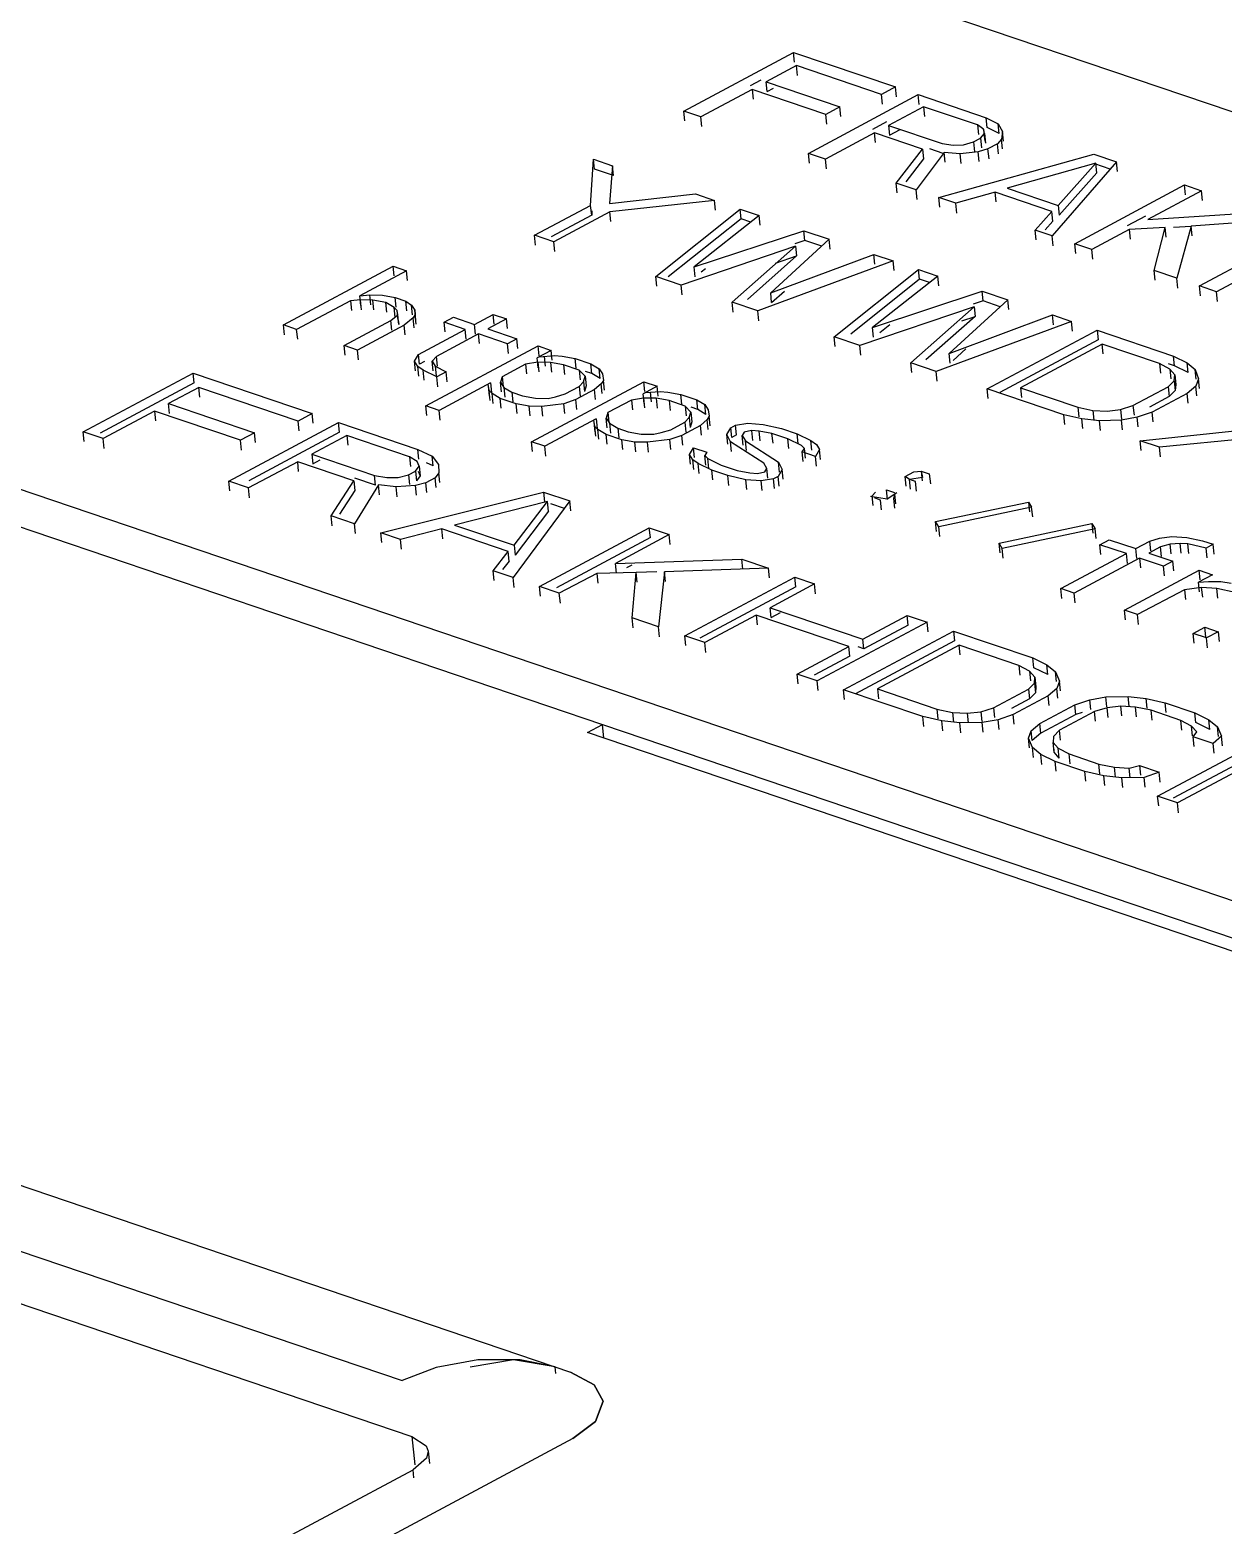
# Model space of a CAD drawing. Header units: millimetres. Extents: x 0 to 594, y 0 to 420.
# Drawn here: x 109.59 to 115.08, y 222.77 to 229.66 of the extents above; entities that cross this region are included whole.
import ezdxf

# ---------------------------------------------------------------- set-up
doc = ezdxf.new("R2010")
doc.units = ezdxf.units.MM
doc.header["$LTSCALE"] = 32.67
doc.layers.add('ASSEM_MEM', color=7, linetype='CONTINUOUS')

msp = doc.modelspace()

# ---------------------------------------------------------------- linework, layer by layer
at = {"layer": 'ASSEM_MEM', "color": 7, "linetype": 'CONTINUOUS'}
for p, q in [((119.2968, 227.8688), (113.5769, 229.8093)), ((112.5999, 229.287), (113.1057, 229.5574)), ((113.1194, 229.4963), (112.9795, 229.4215)), ((113.1104, 229.5126), (113.1057, 229.5574)), ((113.1057, 229.5574), (113.5755, 229.398)), ((113.1241, 229.4515), (113.1194, 229.4963)), ((113.5109, 229.3635), (113.1194, 229.4963)), ((112.9557, 229.4299), (112.9062, 229.4034)), ((112.9842, 229.3767), (112.9795, 229.4215)), ((112.9795, 229.4215), (113.3188, 229.3065)), ((112.9149, 229.387), (112.6782, 229.2605)), ((112.9149, 229.387), (112.9196, 229.3422)), ((113.2542, 229.2719), (112.9149, 229.387)), ((112.9842, 229.3767), (113.0136, 229.3924)), ((113.174, 229.0923), (113.6799, 229.3626)), ((113.5755, 229.398), (113.5109, 229.3635)), ((113.5155, 229.3187), (113.5109, 229.3635)), ((113.5801, 229.3532), (113.5755, 229.398)), ((113.6845, 229.3178), (113.6799, 229.3626)), ((113.6799, 229.3626), (113.993, 229.2564)), ((112.6045, 229.2422), (112.5999, 229.287)), ((112.6782, 229.2605), (112.5999, 229.287)), ((113.3188, 229.3065), (113.2542, 229.2719)), ((113.3234, 229.2616), (113.3188, 229.3065)), ((113.7043, 229.3073), (113.5429, 229.221)), ((113.7043, 229.3073), (113.709, 229.2625)), ((113.9523, 229.2232), (113.7043, 229.3073)), ((112.6828, 229.2156), (112.6782, 229.2605)), ((113.2588, 229.2271), (113.2542, 229.2719)), ((113.5341, 229.2374), (113.4695, 229.2029)), ((113.5429, 229.221), (113.5475, 229.1762)), ((113.5429, 229.221), (113.7908, 229.1369)), ((113.9523, 229.2232), (113.9569, 229.1784)), ((113.9806, 229.2042), (113.9523, 229.2232)), ((113.9977, 229.2116), (113.993, 229.2564)), ((113.993, 229.2564), (114.0475, 229.2285)), ((114.0475, 229.2285), (114.0674, 229.1935)), ((114.0521, 229.1837), (114.0475, 229.2285)), ((113.4783, 229.1865), (113.2523, 229.0657)), ((113.483, 229.1417), (113.4783, 229.1865)), ((113.7001, 229.1113), (113.4783, 229.1865)), ((113.5475, 229.1762), (113.5969, 229.2026)), ((113.9337, 229.1449), (113.966, 229.1621)), ((113.966, 229.1621), (113.9852, 229.1838)), ((113.966, 229.1621), (113.9706, 229.1173)), ((113.9852, 229.1838), (113.9806, 229.2042)), ((113.9806, 229.2042), (113.9853, 229.1593)), ((113.9852, 229.1838), (113.9899, 229.139)), ((113.9853, 229.1593), (113.9899, 229.139)), ((114.0521, 229.1837), (113.9977, 229.2116)), ((114.0635, 229.1573), (114.0443, 229.1356)), ((114.0674, 229.1935), (114.0635, 229.1573)), ((114.0681, 229.1124), (114.0635, 229.1573)), ((114.072, 229.1487), (114.0674, 229.1935)), ((113.1786, 229.0474), (113.174, 229.0923)), ((113.2523, 229.0657), (113.174, 229.0923)), ((113.5785, 228.955), (113.7001, 229.1113)), ((113.8, 229.0962), (113.6698, 228.9241)), ((113.7001, 229.1113), (113.7048, 229.0664)), ((113.7955, 229.0921), (113.7339, 229.113)), ((113.7742, 228.8886), (114.4889, 229.0882)), ((113.7908, 229.1369), (113.8407, 229.1294)), ((113.8046, 229.0514), (113.8, 229.0962)), ((113.8737, 229.09), (113.8, 229.0962)), ((113.8407, 229.1294), (113.8883, 229.132)), ((113.9559, 229.0997), (113.8737, 229.09)), ((113.8783, 229.0452), (113.8737, 229.09)), ((113.8883, 229.132), (113.9337, 229.1449)), ((113.9337, 229.1449), (113.9383, 229.1)), ((114.0012, 229.1126), (113.9559, 229.0997)), ((113.9605, 229.0549), (113.9559, 229.0997)), ((114.0443, 229.1356), (114.0012, 229.1126)), ((114.0059, 229.0677), (114.0012, 229.1126)), ((114.0489, 229.0907), (114.0443, 229.1356)), ((114.4889, 229.0882), (114.5933, 229.0528)), ((112.1714, 228.8528), (112.1841, 229.0648)), ((112.1887, 229.02), (112.1841, 229.0648)), ((112.1841, 229.0648), (112.2722, 229.0349)), ((112.2768, 228.9901), (112.1887, 229.02)), ((112.2722, 229.0349), (112.2585, 228.8609)), ((112.2768, 228.9901), (112.2722, 229.0349)), ((113.2569, 229.0209), (113.2523, 229.0657)), ((113.7048, 229.0664), (113.6226, 228.9609)), ((114.498, 229.0475), (114.09, 228.932)), ((114.5933, 229.0528), (114.2962, 228.7116)), ((114.3248, 228.8523), (114.498, 229.0475)), ((114.5642, 229.0194), (114.4935, 229.0434)), ((114.5026, 229.0026), (114.498, 229.0475)), ((114.5979, 229.0079), (114.5933, 229.0528)), ((113.5831, 228.9102), (113.5785, 228.955)), ((113.6698, 228.9241), (113.5785, 228.955)), ((114.5026, 229.0026), (114.3295, 228.8075)), ((114.4006, 228.6762), (114.9064, 228.9465)), ((114.9111, 228.9017), (114.9064, 228.9465)), ((114.9064, 228.9465), (114.9847, 228.92)), ((112.2585, 228.8609), (112.6538, 228.9055)), ((112.7419, 228.8756), (112.2595, 228.823)), ((112.6538, 228.9055), (112.7419, 228.8756)), ((112.7466, 228.8307), (112.7419, 228.8756)), ((113.6745, 228.8792), (113.6698, 228.9241)), ((113.7789, 228.8438), (113.7742, 228.8886)), ((113.8525, 228.8621), (113.7742, 228.8886)), ((114.0339, 228.9134), (113.8525, 228.8621)), ((114.0385, 228.8686), (114.0339, 228.9134)), ((114.2948, 228.8249), (114.0339, 228.9134)), ((114.09, 228.932), (114.3248, 228.8523)), ((114.9847, 228.92), (114.7372, 228.7877)), ((114.9893, 228.8751), (114.9847, 228.92)), ((111.9131, 228.7148), (112.1714, 228.8528)), ((112.1761, 228.808), (111.9889, 228.7079)), ((112.2595, 228.823), (112.0012, 228.6849)), ((112.1761, 228.808), (112.1714, 228.8528)), ((112.1773, 228.8279), (112.1761, 228.808)), ((112.2641, 228.7781), (112.2595, 228.823)), ((112.4709, 228.5255), (112.8594, 228.8357)), ((112.9474, 228.8059), (112.648, 228.5689)), ((112.864, 228.7909), (112.8594, 228.8357)), ((112.8594, 228.8357), (112.9474, 228.8059)), ((112.9521, 228.761), (112.9474, 228.8059)), ((113.8572, 228.8173), (113.8525, 228.8621)), ((114.2179, 228.7381), (114.2948, 228.8249)), ((114.2995, 228.78), (114.2948, 228.8249)), ((114.3248, 228.8523), (114.3295, 228.8075)), ((114.7267, 228.8032), (114.6423, 228.7581)), ((114.7372, 228.7877), (115.2718, 228.8226)), ((112.864, 228.7909), (112.5284, 228.5229)), ((112.648, 228.5689), (113.1529, 228.7361)), ((112.9092, 228.7756), (112.864, 228.7909)), ((113.1576, 228.6913), (113.1529, 228.7361)), ((113.1529, 228.7361), (113.2704, 228.6963)), ((114.2225, 228.6933), (114.2179, 228.7381)), ((114.2962, 228.7116), (114.2179, 228.7381)), ((114.2995, 228.78), (114.264, 228.7401)), ((114.6511, 228.7416), (114.4788, 228.6496)), ((114.8177, 228.7509), (114.6511, 228.7416)), ((114.6511, 228.7416), (114.6557, 228.6968)), ((114.7659, 228.5522), (114.8177, 228.7509)), ((114.8224, 228.7061), (114.8177, 228.7509)), ((114.9369, 228.7556), (114.8551, 228.7502)), ((114.9368, 228.7576), (114.8703, 228.5168)), ((115.3762, 228.7872), (114.9368, 228.7576)), ((114.9414, 228.7127), (114.9368, 228.7576)), ((114.9747, 228.4814), (115.4805, 228.7518)), ((111.9178, 228.6699), (111.9131, 228.7148)), ((112.0012, 228.6849), (111.9131, 228.7148)), ((112.0058, 228.6401), (112.0012, 228.6849)), ((113.1148, 228.6645), (112.5884, 228.4857)), ((112.8232, 228.406), (113.1148, 228.6645)), ((113.2704, 228.6963), (113.0004, 228.4494)), ((113.1576, 228.6913), (113.111, 228.6759)), ((113.1148, 228.6645), (113.1194, 228.6196)), ((113.2359, 228.6648), (113.1576, 228.6913)), ((113.275, 228.6515), (113.2704, 228.6963)), ((114.3008, 228.6667), (114.2962, 228.7116)), ((114.4052, 228.6313), (114.4006, 228.6762)), ((114.4788, 228.6496), (114.4006, 228.6762)), ((113.1194, 228.6196), (112.8935, 228.4194)), ((113.564, 228.5967), (112.9407, 228.3662)), ((113.0004, 228.4494), (113.4759, 228.6266)), ((113.0219, 228.5865), (113.1194, 228.6196)), ((113.4805, 228.5818), (113.4759, 228.6266)), ((113.4759, 228.6266), (113.564, 228.5967)), ((113.5686, 228.5519), (113.564, 228.5967)), ((114.4835, 228.6048), (114.4788, 228.6496)), ((110.7566, 228.3019), (111.2625, 228.5722)), ((111.3234, 228.5516), (111.1081, 228.4365)), ((111.2671, 228.5274), (111.2625, 228.5722)), ((111.2625, 228.5722), (111.3234, 228.5516)), ((111.328, 228.5067), (111.3234, 228.5516)), ((112.6527, 228.5241), (112.648, 228.5689)), ((112.6811, 228.5466), (112.7001, 228.5616)), ((113.293, 228.2467), (113.6814, 228.5569)), ((113.7695, 228.527), (113.4701, 228.29)), ((113.6861, 228.512), (113.6814, 228.5569)), ((113.6814, 228.5569), (113.7695, 228.527)), ((113.7741, 228.4822), (113.7695, 228.527)), ((114.7706, 228.5074), (114.7659, 228.5522)), ((114.8703, 228.5168), (114.7659, 228.5522)), ((115.2898, 228.5814), (115.053, 228.4548)), ((112.4756, 228.4807), (112.4709, 228.5255)), ((112.5884, 228.4857), (112.4709, 228.5255)), ((112.593, 228.4409), (112.5884, 228.4857)), ((113.005, 228.4045), (113.0634, 228.458)), ((113.6861, 228.512), (113.3689, 228.2588)), ((113.4701, 228.29), (113.975, 228.4573)), ((113.7312, 228.4967), (113.6861, 228.512)), ((113.9796, 228.4124), (113.975, 228.4573)), ((113.975, 228.4573), (114.0924, 228.4174)), ((114.8749, 228.472), (114.8703, 228.5168)), ((114.9793, 228.4366), (114.9747, 228.4814)), ((115.053, 228.4548), (114.9747, 228.4814)), ((106.9168, 228.436), (117.6415, 224.7977)), ((111.0651, 228.4135), (110.8175, 228.2812)), ((111.1109, 228.4168), (111.0651, 228.4135)), ((111.0651, 228.4135), (111.0697, 228.3687)), ((111.1081, 228.4365), (111.154, 228.4398)), ((111.1128, 228.3917), (111.1081, 228.4365)), ((111.1156, 228.3719), (111.1109, 228.4168)), ((111.169, 228.4159), (111.1109, 228.4168)), ((111.1586, 228.3949), (111.154, 228.4398)), ((111.154, 228.4398), (111.2121, 228.4389)), ((111.1736, 228.371), (111.169, 228.4159)), ((111.2285, 228.4051), (111.169, 228.4159)), ((111.2121, 228.4389), (111.2715, 228.4281)), ((111.2331, 228.3603), (111.2285, 228.4051)), ((111.2664, 228.3828), (111.2285, 228.4051)), ((111.2762, 228.3833), (111.2715, 228.4281)), ((111.2715, 228.4281), (111.3202, 228.4116)), ((111.3249, 228.3667), (111.3202, 228.4116)), ((111.3202, 228.4116), (111.346, 228.3934)), ((111.3507, 228.3486), (111.346, 228.3934)), ((111.346, 228.3934), (111.361, 228.3695)), ((112.8279, 228.3612), (112.8232, 228.406)), ((112.9407, 228.3662), (112.8232, 228.406)), ((113.005, 228.4045), (113.0004, 228.4494)), ((114.0924, 228.4174), (113.8224, 228.1705)), ((113.9796, 228.4124), (113.9331, 228.397)), ((114.0579, 228.3859), (113.9796, 228.4124)), ((114.0971, 228.3726), (114.0924, 228.4174)), ((115.0576, 228.41), (115.053, 228.4548)), ((111.0367, 228.2068), (111.252, 228.3219)), ((111.252, 228.3219), (111.2829, 228.349)), ((111.2566, 228.2771), (111.252, 228.3219)), ((111.2711, 228.338), (111.2664, 228.3828)), ((111.28, 228.3688), (111.2664, 228.3828)), ((111.2847, 228.324), (111.28, 228.3688)), ((111.2829, 228.349), (111.28, 228.3688)), ((111.2875, 228.3042), (111.2829, 228.349)), ((111.2847, 228.324), (111.2875, 228.3042)), ((111.3545, 228.3341), (111.3129, 228.3012)), ((111.3639, 228.3498), (111.3545, 228.3341)), ((111.3592, 228.2893), (111.3545, 228.3341)), ((111.3657, 228.3247), (111.361, 228.3695)), ((111.361, 228.3695), (111.3639, 228.3498)), ((111.3685, 228.3049), (111.3639, 228.3498)), ((111.4964, 228.3142), (111.5395, 228.3372)), ((111.5395, 228.3372), (111.6369, 228.3042)), ((111.6369, 228.3042), (111.723, 228.3502)), ((111.7839, 228.3295), (111.6978, 228.2835)), ((111.7276, 228.3053), (111.723, 228.3502)), ((111.723, 228.3502), (111.7839, 228.3295)), ((111.7885, 228.2847), (111.7839, 228.3295)), ((112.9453, 228.3213), (112.9407, 228.3662)), ((113.9369, 228.3856), (113.4104, 228.2068)), ((113.6453, 228.1271), (113.9369, 228.3856)), ((113.9415, 228.3407), (113.7156, 228.1405)), ((113.8224, 228.1705), (114.2979, 228.3477)), ((113.8809, 228.3202), (113.9415, 228.3407)), ((113.9369, 228.3856), (113.9415, 228.3407)), ((114.3026, 228.3029), (114.2979, 228.3477)), ((114.2979, 228.3477), (114.386, 228.3178)), ((106.9353, 228.2567), (112.2262, 226.4618)), ((110.7613, 228.257), (110.7566, 228.3019)), ((110.8175, 228.2812), (110.7566, 228.3019)), ((110.8222, 228.2364), (110.8175, 228.2812)), ((111.3129, 228.3012), (111.0976, 228.1862)), ((111.3175, 228.2564), (111.3129, 228.3012)), ((111.3786, 228.1661), (111.5938, 228.2811)), ((111.6547, 228.2605), (111.461, 228.1569)), ((111.501, 228.2694), (111.4964, 228.3142)), ((111.5938, 228.2811), (111.4964, 228.3142)), ((111.5985, 228.2363), (111.5938, 228.2811)), ((111.6415, 228.2593), (111.6369, 228.3042)), ((111.6594, 228.2157), (111.6547, 228.2605)), ((111.7887, 228.215), (111.6547, 228.2605)), ((111.6978, 228.2835), (111.8317, 228.2381)), ((113.4747, 228.2452), (113.4701, 228.29)), ((113.5032, 228.2677), (113.5497, 228.3045)), ((114.386, 228.3178), (113.7627, 228.0873)), ((113.9976, 228.0076), (114.5035, 228.278)), ((114.3907, 228.273), (114.386, 228.3178)), ((114.5035, 228.278), (114.5081, 228.2332)), ((114.5035, 228.278), (114.8558, 228.1585)), ((111.0414, 228.162), (111.0367, 228.2068)), ((111.0976, 228.1862), (111.0367, 228.2068)), ((111.1023, 228.1413), (111.0976, 228.1862)), ((111.4126, 227.9289), (111.9292, 228.205)), ((111.8317, 228.2381), (111.7887, 228.215)), ((111.7933, 228.1702), (111.7887, 228.215)), ((111.8364, 228.1932), (111.8317, 228.2381)), ((111.9901, 228.1843), (111.9255, 228.1498)), ((111.9338, 228.1602), (111.9292, 228.205)), ((111.9292, 228.205), (111.9901, 228.1843)), ((111.9947, 228.1395), (111.9901, 228.1843)), ((113.2976, 228.2018), (113.293, 228.2467)), ((113.4104, 228.2068), (113.293, 228.2467)), ((113.4151, 228.162), (113.4104, 228.2068)), ((113.8413, 228.1387), (113.8986, 228.1911)), ((114.5081, 228.2332), (114.0558, 227.9914)), ((114.527, 228.2136), (114.1503, 228.0123)), ((114.5316, 228.1688), (114.527, 228.2136)), ((114.7912, 228.124), (114.527, 228.2136)), ((111.3599, 228.1348), (111.3786, 228.1661)), ((111.3645, 228.09), (111.3599, 228.1348)), ((111.3749, 228.1109), (111.3599, 228.1348)), ((111.3832, 228.1213), (111.3786, 228.1661)), ((111.4059, 228.1334), (111.3832, 228.1213)), ((111.461, 228.1569), (111.4409, 228.1356)), ((111.4455, 228.0907), (111.4409, 228.1356)), ((111.4409, 228.1356), (111.4559, 228.1117)), ((111.4656, 228.1121), (111.461, 228.1569)), ((111.8717, 228.1211), (111.764, 228.0635)), ((111.9283, 228.1301), (111.8717, 228.1211)), ((111.8717, 228.1211), (111.8763, 228.0762)), ((111.9301, 228.105), (111.9255, 228.1498)), ((111.9283, 228.1301), (111.933, 228.0852)), ((111.9864, 228.1292), (111.9283, 228.1301)), ((111.9363, 228.1556), (112.0051, 228.1604)), ((111.9638, 228.1124), (111.9592, 228.1572)), ((111.9864, 228.1292), (111.991, 228.0843)), ((112.0459, 228.1184), (111.9864, 228.1292)), ((112.0051, 228.1604), (112.0402, 228.1579)), ((112.0402, 228.1579), (112.0997, 228.1472)), ((112.0459, 228.1184), (112.0505, 228.0736)), ((112.1189, 228.0936), (112.0459, 228.1184)), ((112.1043, 228.1023), (112.0997, 228.1472)), ((112.0997, 228.1472), (112.1727, 228.1224)), ((112.1774, 228.0775), (112.1727, 228.1224)), ((112.1727, 228.1224), (112.2107, 228.1001)), ((113.6499, 228.0823), (113.6453, 228.1271)), ((113.7627, 228.0873), (113.6453, 228.1271)), ((113.827, 228.1257), (113.8224, 228.1705)), ((114.7912, 228.124), (114.7958, 228.0791)), ((114.8391, 228.0983), (114.7912, 228.124)), ((114.8604, 228.1136), (114.8325, 228.1231)), ((114.8604, 228.1136), (114.8558, 228.1585)), ((114.8558, 228.1585), (114.9184, 228.1278)), ((114.923, 228.083), (114.8604, 228.1136)), ((114.9184, 228.1278), (114.9556, 228.0964)), ((114.923, 228.083), (114.9184, 228.1278)), ((109.835, 227.8093), (110.3408, 228.0796)), ((110.3455, 228.0348), (110.3408, 228.0796)), ((110.3408, 228.0796), (110.8889, 227.8937)), ((111.3795, 228.0661), (111.3749, 228.1109)), ((111.4007, 228.0928), (111.3749, 228.1109)), ((111.4053, 228.0479), (111.4007, 228.0928)), ((111.463, 228.0622), (111.4007, 228.0928)), ((111.4559, 228.1117), (111.4605, 228.0668)), ((111.4559, 228.1117), (111.506, 228.0852)), ((111.506, 228.0852), (111.463, 228.0622)), ((111.4676, 228.0174), (111.463, 228.0622)), ((111.5107, 228.0404), (111.506, 228.0852)), ((111.764, 228.0635), (111.7561, 228.038)), ((111.764, 228.0635), (111.7687, 228.0187)), ((112.1189, 228.0936), (112.1236, 228.0488)), ((112.1461, 228.0656), (112.1189, 228.0936)), ((112.1382, 228.0401), (112.1461, 228.0656)), ((112.1461, 228.0656), (112.1508, 228.0207)), ((112.1774, 228.0775), (112.1477, 228.0876)), ((112.2153, 228.0553), (112.1774, 228.0775)), ((112.2153, 228.0553), (112.2107, 228.1001)), ((112.2107, 228.1001), (112.2257, 228.0762)), ((112.23, 228.0465), (112.2206, 228.0309)), ((112.2257, 228.0762), (112.23, 228.0465)), ((112.2346, 228.0017), (112.23, 228.0465)), ((113.7674, 228.0425), (113.7627, 228.0873)), ((114.8304, 228.0166), (114.8587, 228.0446)), ((114.8617, 228.0718), (114.8391, 228.0983)), ((114.8391, 228.0983), (114.8438, 228.0535)), ((114.8587, 228.0446), (114.8617, 228.0718)), ((114.8587, 228.0446), (114.8634, 227.9998)), ((114.8617, 228.0718), (114.8663, 228.027)), ((114.9556, 228.0964), (114.9713, 228.0535)), ((114.9602, 228.0516), (114.9556, 228.0964)), ((114.9713, 228.0535), (114.9576, 228.0205)), ((114.9759, 228.0086), (114.9713, 228.0535)), ((110.3455, 228.0348), (109.9128, 227.8036)), ((110.3676, 228.0141), (110.2277, 227.9394)), ((110.3723, 227.9693), (110.3676, 228.0141)), ((110.8243, 227.8592), (110.3676, 228.0141)), ((111.7102, 228.0348), (111.4734, 227.9082)), ((111.7037, 227.9994), (111.6995, 228.029)), ((111.7055, 227.9743), (111.7009, 228.0191)), ((111.7084, 227.9545), (111.7037, 227.9994)), ((111.7173, 227.9854), (111.7037, 227.9994)), ((111.7102, 228.0348), (111.7149, 227.9899)), ((111.7219, 227.9405), (111.7173, 227.9854)), ((111.7553, 227.9631), (111.7173, 227.9854)), ((111.7608, 227.9932), (111.7561, 228.038)), ((111.7561, 228.038), (111.7711, 228.0141)), ((111.7711, 228.0141), (111.7758, 227.9693)), ((111.7711, 228.0141), (111.8091, 227.9918)), ((111.8091, 227.9918), (111.8137, 227.947)), ((111.8091, 227.9918), (111.8578, 227.9753)), ((111.8578, 227.9753), (111.9173, 227.9645)), ((111.8997, 227.7636), (112.4163, 228.0397)), ((112.009, 227.971), (112.0535, 227.9842)), ((112.0535, 227.9842), (112.1181, 228.0187)), ((112.1897, 228.0038), (112.1036, 227.9577)), ((112.1181, 228.0187), (112.1382, 228.0401)), ((112.1181, 228.0187), (112.1227, 227.9738)), ((112.1382, 228.0401), (112.1428, 227.9952)), ((112.1508, 228.0207), (112.1428, 227.9952)), ((112.2206, 228.0309), (112.1897, 228.0038)), ((112.1944, 227.9589), (112.1897, 228.0038)), ((112.2252, 227.9861), (112.2206, 228.0309)), ((112.4772, 228.0191), (112.4126, 227.9846)), ((112.4173, 227.9397), (112.4126, 227.9846)), ((112.421, 227.9949), (112.4163, 228.0397)), ((112.4163, 228.0397), (112.4772, 228.0191)), ((112.4234, 227.9903), (112.4922, 227.9952)), ((112.451, 227.9471), (112.4463, 227.9919)), ((112.4818, 227.9742), (112.4772, 228.0191)), ((112.4922, 227.9952), (112.5273, 227.9927)), ((112.5273, 227.9927), (112.5868, 227.9819)), ((112.5915, 227.9371), (112.5868, 227.9819)), ((112.5868, 227.9819), (112.6599, 227.9571)), ((114.0022, 227.9628), (113.9976, 228.0076)), ((114.3499, 227.8881), (113.9976, 228.0076)), ((114.1503, 228.0123), (114.1549, 227.9674)), ((114.1503, 228.0123), (114.4145, 227.9226)), ((114.6689, 227.9303), (114.8304, 228.0166)), ((114.9184, 227.9868), (114.757, 227.9005)), ((114.8304, 228.0166), (114.835, 227.9718)), ((114.8634, 227.9998), (114.835, 227.9718)), ((114.8663, 228.027), (114.8634, 227.9998)), ((114.9576, 228.0205), (114.9184, 227.9868)), ((114.9231, 227.9419), (114.9184, 227.9868)), ((114.9622, 227.9757), (114.9576, 228.0205)), ((110.2323, 227.8945), (110.2277, 227.9394)), ((110.2277, 227.9394), (110.6235, 227.8051)), ((111.4172, 227.884), (111.4126, 227.9289)), ((111.4734, 227.9082), (111.4126, 227.9289)), ((111.4781, 227.8634), (111.4734, 227.9082)), ((111.7599, 227.9182), (111.7553, 227.9631)), ((111.8283, 227.9383), (111.7553, 227.9631)), ((111.833, 227.8935), (111.8283, 227.9383)), ((111.8878, 227.9275), (111.8283, 227.9383)), ((111.8924, 227.8827), (111.8878, 227.9275)), ((111.9459, 227.9266), (111.8878, 227.9275)), ((111.9173, 227.9645), (111.9753, 227.9637)), ((112.0484, 227.9389), (111.9459, 227.9266)), ((111.9505, 227.8818), (111.9459, 227.9266)), ((111.9753, 227.9637), (112.009, 227.971)), ((112.1036, 227.9577), (112.0484, 227.9389)), ((112.053, 227.894), (112.0484, 227.9389)), ((112.1083, 227.9129), (112.1036, 227.9577)), ((112.3588, 227.9558), (112.2512, 227.8983)), ((112.4155, 227.9648), (112.3588, 227.9558)), ((112.3588, 227.9558), (112.3635, 227.911)), ((112.4155, 227.9648), (112.4201, 227.92)), ((112.4735, 227.9639), (112.4155, 227.9648)), ((112.4735, 227.9639), (112.4782, 227.9191)), ((112.533, 227.9531), (112.4735, 227.9639)), ((112.533, 227.9531), (112.5376, 227.9083)), ((112.6061, 227.9283), (112.533, 227.9531)), ((112.6061, 227.9283), (112.6107, 227.8835)), ((112.6333, 227.9003), (112.6061, 227.9283)), ((112.6645, 227.9123), (112.6348, 227.9224)), ((112.6645, 227.9123), (112.6599, 227.9571)), ((112.6599, 227.9571), (112.6978, 227.9348)), ((112.7025, 227.89), (112.6645, 227.9123)), ((112.6978, 227.9348), (112.7128, 227.9109)), ((112.7025, 227.89), (112.6978, 227.9348)), ((112.7128, 227.9109), (112.7171, 227.8813)), ((114.4145, 227.9226), (114.4191, 227.8778)), ((114.4145, 227.9226), (114.484, 227.9085)), ((114.484, 227.9085), (114.4886, 227.8636)), ((114.484, 227.9085), (114.5495, 227.905)), ((114.5495, 227.905), (114.6112, 227.9123)), ((114.6112, 227.9123), (114.6689, 227.9303)), ((114.6112, 227.9123), (114.6158, 227.8675)), ((114.6689, 227.9303), (114.6736, 227.8855)), ((114.835, 227.9718), (114.7447, 227.9235)), ((110.1631, 227.9048), (109.9263, 227.7783)), ((110.1631, 227.9048), (110.1678, 227.86)), ((110.5589, 227.7706), (110.1631, 227.9048)), ((110.5048, 227.582), (111.0107, 227.8524)), ((110.8889, 227.8937), (110.8243, 227.8592)), ((110.8289, 227.8144), (110.8243, 227.8592)), ((110.8935, 227.8489), (110.8889, 227.8937)), ((111.0153, 227.8076), (111.0107, 227.8524)), ((111.0107, 227.8524), (111.376, 227.7285)), ((112.1974, 227.8695), (111.9606, 227.743)), ((112.1909, 227.8341), (112.1866, 227.8638)), ((112.1927, 227.809), (112.188, 227.8539)), ((112.1974, 227.8695), (112.202, 227.8247)), ((112.2512, 227.8983), (112.2433, 227.8728)), ((112.2479, 227.8279), (112.2433, 227.8728)), ((112.2433, 227.8728), (112.2583, 227.8489)), ((112.2512, 227.8983), (112.2558, 227.8534)), ((112.2583, 227.8489), (112.2629, 227.804)), ((112.2583, 227.8489), (112.2962, 227.8266)), ((112.5406, 227.8189), (112.6052, 227.8534)), ((112.6769, 227.8385), (112.5908, 227.7925)), ((112.6052, 227.8534), (112.6253, 227.8748)), ((112.6052, 227.8534), (112.6099, 227.8086)), ((112.6253, 227.8748), (112.6333, 227.9003)), ((112.6253, 227.8748), (112.63, 227.83)), ((112.6379, 227.8555), (112.63, 227.83)), ((112.6333, 227.9003), (112.6379, 227.8555)), ((112.7077, 227.8656), (112.6769, 227.8385)), ((112.6815, 227.7937), (112.6769, 227.8385)), ((112.7171, 227.8813), (112.7077, 227.8656)), ((112.7124, 227.8208), (112.7077, 227.8656)), ((112.7217, 227.8364), (112.7171, 227.8813)), ((112.8174, 227.8285), (112.8389, 227.84)), ((112.8389, 227.84), (112.8955, 227.849)), ((112.8435, 227.7951), (112.8389, 227.84)), ((112.8955, 227.849), (112.9658, 227.8439)), ((112.9658, 227.8439), (113.0496, 227.8249)), ((114.3546, 227.8433), (114.3499, 227.8881)), ((114.4341, 227.869), (114.3499, 227.8881)), ((114.4387, 227.8241), (114.4341, 227.869)), ((114.5143, 227.8605), (114.4341, 227.869)), ((114.6161, 227.8636), (114.5143, 227.8605)), ((114.519, 227.8157), (114.5143, 227.8605)), ((114.6885, 227.8767), (114.6161, 227.8636)), ((114.6207, 227.8188), (114.6161, 227.8636)), ((114.757, 227.9005), (114.6885, 227.8767)), ((114.6931, 227.8319), (114.6885, 227.8767)), ((114.7616, 227.8556), (114.757, 227.9005)), ((109.8396, 227.7644), (109.835, 227.8093)), ((109.9263, 227.7783), (109.835, 227.8093)), ((109.931, 227.7334), (109.9263, 227.7783)), ((110.6235, 227.8051), (110.5589, 227.7706)), ((110.5636, 227.7257), (110.5589, 227.7706)), ((111.0153, 227.8076), (110.5974, 227.5842)), ((110.6281, 227.7602), (110.6235, 227.8051)), ((111.0482, 227.7927), (110.8867, 227.7064)), ((111.0482, 227.7927), (111.0528, 227.7478)), ((111.3374, 227.6945), (111.0482, 227.7927)), ((112.1955, 227.7893), (112.1909, 227.8341)), ((112.2045, 227.8201), (112.1909, 227.8341)), ((112.2091, 227.7753), (112.2045, 227.8201)), ((112.2424, 227.7978), (112.2045, 227.8201)), ((112.247, 227.753), (112.2424, 227.7978)), ((112.3155, 227.773), (112.2424, 227.7978)), ((112.2962, 227.8266), (112.3009, 227.7817)), ((112.2962, 227.8266), (112.3449, 227.8101)), ((112.3201, 227.7282), (112.3155, 227.773)), ((112.375, 227.7623), (112.3155, 227.773)), ((112.3449, 227.8101), (112.4044, 227.7993)), ((112.4044, 227.7993), (112.4625, 227.7984)), ((112.5355, 227.7736), (112.433, 227.7614)), ((112.4625, 227.7984), (112.4962, 227.8058)), ((112.4962, 227.8058), (112.5406, 227.8189)), ((112.5908, 227.7925), (112.5355, 227.7736)), ((112.5402, 227.7288), (112.5355, 227.7736)), ((112.5954, 227.7476), (112.5908, 227.7925)), ((112.7987, 227.7972), (112.8174, 227.8285)), ((112.8151, 227.7634), (112.7987, 227.7972)), ((112.8033, 227.7524), (112.7987, 227.7972)), ((112.822, 227.7836), (112.8174, 227.8285)), ((112.8435, 227.7951), (112.822, 227.7836)), ((112.8782, 227.8078), (112.8689, 227.7922)), ((112.8689, 227.7922), (112.8839, 227.7683)), ((112.8735, 227.7473), (112.8689, 227.7922)), ((112.912, 227.8152), (112.8782, 227.8078)), ((112.8885, 227.7234), (112.8839, 227.7683)), ((112.8839, 227.7683), (113.0371, 227.6693)), ((112.912, 227.8152), (112.9166, 227.7703)), ((112.9471, 227.8127), (112.912, 227.8152)), ((112.9517, 227.7678), (112.9471, 227.8127)), ((113.0065, 227.8019), (112.9471, 227.8127)), ((113.0112, 227.7571), (113.0065, 227.8019)), ((113.0796, 227.7771), (113.0065, 227.8019)), ((113.0496, 227.8249), (113.1227, 227.8001)), ((113.0843, 227.7323), (113.0796, 227.7771)), ((113.1419, 227.7466), (113.0796, 227.7771)), ((113.1273, 227.7553), (113.1227, 227.8001)), ((113.1227, 227.8001), (113.185, 227.7696)), ((113.1896, 227.7247), (113.185, 227.7696)), ((113.185, 227.7696), (113.2108, 227.7514)), ((114.7022, 227.7686), (115.2101, 227.822)), ((114.7069, 227.7238), (114.7022, 227.7686)), ((114.7903, 227.7387), (114.7022, 227.7686)), ((115.2003, 227.7783), (114.7903, 227.7387)), ((110.8867, 227.7064), (110.8914, 227.6615)), ((110.8867, 227.7064), (111.176, 227.6082)), ((111.3807, 227.6836), (111.376, 227.7285)), ((111.376, 227.7285), (111.4414, 227.6969)), ((111.9043, 227.7188), (111.8997, 227.7636)), ((111.9606, 227.743), (111.8997, 227.7636)), ((111.9652, 227.6981), (111.9606, 227.743)), ((112.3796, 227.7174), (112.375, 227.7623)), ((112.433, 227.7614), (112.375, 227.7623)), ((112.4377, 227.7165), (112.433, 227.7614)), ((112.6265, 227.7051), (112.6451, 227.7364)), ((112.6311, 227.6603), (112.6265, 227.7051)), ((112.6415, 227.6812), (112.6265, 227.7051)), ((112.6498, 227.6916), (112.6451, 227.7364)), ((112.6451, 227.7364), (112.706, 227.7158)), ((112.706, 227.7158), (112.6967, 227.7001)), ((112.7013, 227.6553), (112.6967, 227.7001)), ((112.6967, 227.7001), (112.7103, 227.6861)), ((112.8197, 227.7186), (112.8151, 227.7634)), ((112.9683, 227.6644), (112.8151, 227.7634)), ((113.1555, 227.7325), (113.1419, 227.7466)), ((113.1462, 227.7169), (113.1555, 227.7325)), ((113.1508, 227.6721), (113.1462, 227.7169)), ((113.2071, 227.6963), (113.1462, 227.7169)), ((113.1602, 227.6877), (113.1555, 227.7325)), ((113.2258, 227.7275), (113.2071, 227.6963)), ((113.2108, 227.7514), (113.2258, 227.7275)), ((113.2304, 227.6827), (113.2258, 227.7275)), ((114.7949, 227.6939), (114.7903, 227.7387)), ((110.8222, 227.6719), (110.5962, 227.5511)), ((110.8268, 227.627), (110.8222, 227.6719)), ((111.081, 227.5841), (110.8222, 227.6719)), ((110.8914, 227.6615), (110.926, 227.68)), ((111.3374, 227.6945), (111.3421, 227.6497)), ((111.3723, 227.6733), (111.3374, 227.6945)), ((111.3642, 227.629), (111.3813, 227.6515)), ((111.3813, 227.6515), (111.3723, 227.6733)), ((111.3813, 227.6515), (111.3859, 227.6066)), ((111.446, 227.6521), (111.4152, 227.6669)), ((111.446, 227.6521), (111.4414, 227.6969)), ((111.4414, 227.6969), (111.47, 227.659)), ((111.47, 227.659), (111.4726, 227.6205)), ((112.6461, 227.6364), (112.6415, 227.6812)), ((112.6672, 227.6631), (112.6415, 227.6812)), ((112.6719, 227.6183), (112.6672, 227.6631)), ((112.7295, 227.6326), (112.6672, 227.6631)), ((112.7149, 227.6413), (112.7103, 227.6861)), ((112.7103, 227.6861), (112.7726, 227.6556)), ((112.7342, 227.5877), (112.7295, 227.6326)), ((112.8026, 227.6078), (112.7295, 227.6326)), ((112.7726, 227.6556), (112.8457, 227.6308)), ((112.8457, 227.6308), (112.9051, 227.62)), ((112.9833, 227.6405), (112.9683, 227.6644)), ((112.974, 227.6249), (112.9833, 227.6405)), ((112.988, 227.5957), (112.9833, 227.6405)), ((113.0536, 227.6355), (113.0349, 227.6042)), ((113.0371, 227.6693), (113.0536, 227.6355)), ((113.0418, 227.6244), (113.0371, 227.6693)), ((113.0582, 227.5907), (113.0536, 227.6355)), ((113.2117, 227.6514), (113.2071, 227.6963)), ((110.5095, 227.5372), (110.5048, 227.582)), ((110.5962, 227.5511), (110.5048, 227.582)), ((110.9767, 227.4219), (111.081, 227.5841)), ((111.081, 227.5841), (111.0856, 227.5392)), ((111.1938, 227.5646), (111.0833, 227.3858)), ((111.1806, 227.5634), (111.085, 227.5959)), ((111.1806, 227.5634), (111.176, 227.6082)), ((111.176, 227.6082), (111.2324, 227.5985)), ((111.1985, 227.5197), (111.1938, 227.5646)), ((111.2762, 227.5554), (111.1938, 227.5646)), ((111.2324, 227.5985), (111.2844, 227.5997)), ((111.365, 227.5629), (111.2762, 227.5554)), ((111.2844, 227.5997), (111.3319, 227.6118)), ((111.3319, 227.6118), (111.3642, 227.629)), ((111.3319, 227.6118), (111.3365, 227.5669)), ((111.3642, 227.629), (111.3688, 227.5842)), ((111.4125, 227.575), (111.365, 227.5629)), ((111.3696, 227.5181), (111.365, 227.5629)), ((111.3859, 227.6066), (111.3688, 227.5842)), ((111.377, 227.6285), (111.3859, 227.6066)), ((111.4555, 227.598), (111.4125, 227.575)), ((111.4171, 227.5302), (111.4125, 227.575)), ((111.4726, 227.6205), (111.4555, 227.598)), ((111.4602, 227.5532), (111.4555, 227.598)), ((111.4772, 227.5756), (111.4726, 227.6205)), ((112.8073, 227.5629), (112.8026, 227.6078)), ((112.8864, 227.5887), (112.8026, 227.6078)), ((112.8911, 227.5439), (112.8864, 227.5887)), ((112.9567, 227.5837), (112.8864, 227.5887)), ((112.9051, 227.62), (112.9403, 227.6175)), ((112.9403, 227.6175), (112.974, 227.6249)), ((113.0133, 227.5927), (112.9567, 227.5837)), ((112.9613, 227.5389), (112.9567, 227.5837)), ((113.0349, 227.6042), (113.0133, 227.5927)), ((113.018, 227.5479), (113.0133, 227.5927)), ((113.0395, 227.5594), (113.0349, 227.6042)), ((113.6191, 227.6044), (113.6593, 227.6258)), ((113.6238, 227.5595), (113.6191, 227.6044)), ((113.639, 227.5906), (113.6191, 227.6044)), ((113.6989, 227.5984), (113.639, 227.5906)), ((113.6436, 227.5458), (113.639, 227.5906)), ((113.6668, 227.5812), (113.639, 227.5906)), ((113.6593, 227.6258), (113.6939, 227.6281)), ((113.6714, 227.5364), (113.6668, 227.5812)), ((113.6939, 227.6281), (113.6989, 227.5984)), ((113.6939, 227.6281), (113.6985, 227.5833)), ((113.6939, 227.6281), (113.731, 227.6155)), ((113.731, 227.6155), (113.7357, 227.5707)), ((110.6008, 227.5062), (110.5962, 227.5511)), ((111.0856, 227.5392), (111.0151, 227.4296)), ((111.2051, 227.3445), (111.9545, 227.5322)), ((111.2809, 227.5106), (111.2762, 227.5554)), ((111.9545, 227.5322), (111.9591, 227.4874)), ((111.9545, 227.5322), (112.0763, 227.4909)), ((113.5362, 227.4992), (113.4598, 227.5111)), ((113.4678, 227.5154), (113.4826, 227.5314)), ((113.4725, 227.4706), (113.4678, 227.5154)), ((113.5062, 227.4954), (113.4784, 227.5048)), ((113.5108, 227.4505), (113.5062, 227.4954)), ((113.538, 227.4975), (113.5333, 227.5423)), ((113.5333, 227.5423), (113.5704, 227.5297)), ((113.5812, 227.5285), (113.5362, 227.4992)), ((113.5717, 227.5223), (113.5662, 227.5031)), ((113.5662, 227.5031), (113.5708, 227.4583)), ((113.5763, 227.4774), (113.5717, 227.5223)), ((111.9723, 227.4885), (111.5447, 227.3797)), ((112.0763, 227.4909), (111.814, 227.1379)), ((111.8188, 227.2868), (111.9723, 227.4885)), ((111.977, 227.4437), (111.8234, 227.2419)), ((111.977, 227.4437), (111.9723, 227.4885)), ((112.0506, 227.4564), (111.9884, 227.4774)), ((112.0809, 227.4461), (112.0763, 227.4909)), ((113.7599, 227.3959), (114.1873, 227.486)), ((114.2023, 227.4621), (113.7749, 227.372)), ((114.1873, 227.486), (114.2023, 227.4621)), ((114.1873, 227.486), (114.1919, 227.4411)), ((114.207, 227.4172), (114.2023, 227.4621)), ((110.9814, 227.3771), (110.9767, 227.4219)), ((111.0833, 227.3858), (110.9767, 227.4219)), ((111.0879, 227.341), (111.0833, 227.3858)), ((111.4865, 227.3619), (111.2964, 227.3135)), ((111.4911, 227.317), (111.4865, 227.3619)), ((111.7909, 227.2586), (111.4865, 227.3619)), ((111.5447, 227.3797), (111.8188, 227.2868)), ((111.9358, 227.0966), (112.4416, 227.367)), ((112.4463, 227.3221), (112.4416, 227.367)), ((112.4416, 227.367), (112.533, 227.336)), ((113.7749, 227.372), (113.7599, 227.3959)), ((113.7646, 227.351), (113.7599, 227.3959)), ((113.7796, 227.3271), (113.7749, 227.372)), ((114.0522, 227.2967), (114.4796, 227.3868)), ((114.4946, 227.3629), (114.0672, 227.2728)), ((114.4796, 227.3868), (114.4946, 227.3629)), ((114.4796, 227.3868), (114.4842, 227.342)), ((114.4992, 227.3181), (114.4946, 227.3629)), ((111.2097, 227.2996), (111.2051, 227.3445)), ((111.2964, 227.3135), (111.2051, 227.3445)), ((111.3011, 227.2687), (111.2964, 227.3135)), ((111.8188, 227.2868), (111.8234, 227.2419)), ((112.4463, 227.3221), (112.0136, 227.0909)), ((112.533, 227.336), (112.2854, 227.2037)), ((112.5376, 227.2911), (112.533, 227.336)), ((114.0672, 227.2728), (114.0522, 227.2967)), ((114.0568, 227.2519), (114.0522, 227.2967)), ((114.5167, 227.2896), (114.5597, 227.3126)), ((114.5213, 227.2448), (114.5167, 227.2896)), ((114.6385, 227.2483), (114.5167, 227.2896)), ((114.5597, 227.3126), (114.6815, 227.2713)), ((114.6815, 227.2713), (114.7461, 227.3058)), ((114.7461, 227.3058), (114.7906, 227.3189)), ((114.7507, 227.261), (114.7461, 227.3058)), ((114.7906, 227.3189), (114.8472, 227.3279)), ((114.8407, 227.2925), (114.7962, 227.2794)), ((114.8866, 227.2958), (114.8407, 227.2925)), ((114.8453, 227.2477), (114.8407, 227.2925)), ((114.8472, 227.3279), (114.9175, 227.3229)), ((114.8912, 227.2509), (114.8866, 227.2958)), ((114.9217, 227.2932), (114.8866, 227.2958)), ((114.9175, 227.3229), (114.9891, 227.308)), ((114.9263, 227.2484), (114.9217, 227.2932)), ((115.0055, 227.2742), (114.9217, 227.2932)), ((114.9891, 227.308), (115.0378, 227.2915)), ((115.0378, 227.2915), (115.0055, 227.2742)), ((115.0425, 227.2466), (115.0378, 227.2915)), ((111.7227, 227.1689), (111.7909, 227.2586)), ((111.7956, 227.2137), (111.7909, 227.2586)), ((112.2854, 227.2037), (112.8679, 227.2224)), ((112.8725, 227.1775), (112.8679, 227.2224)), ((112.8679, 227.2224), (112.9897, 227.181)), ((114.0718, 227.228), (114.0672, 227.2728)), ((114.3371, 227.0872), (114.6385, 227.2483)), ((114.6994, 227.2276), (114.398, 227.0665)), ((114.6431, 227.2034), (114.6385, 227.2483)), ((114.6862, 227.2265), (114.6815, 227.2713)), ((114.6994, 227.2276), (114.704, 227.1828)), ((114.809, 227.1904), (114.6994, 227.2276)), ((114.7962, 227.2794), (114.7424, 227.2506)), ((114.7424, 227.2506), (114.852, 227.2134)), ((114.8009, 227.2346), (114.7962, 227.2794)), ((115.0102, 227.2294), (115.0055, 227.2742)), ((111.7273, 227.1241), (111.7227, 227.1689)), ((111.814, 227.1379), (111.7227, 227.1689)), ((111.7956, 227.2137), (111.7658, 227.1746)), ((112.1993, 227.1576), (112.0271, 227.0656)), ((112.3812, 227.1618), (112.1993, 227.1576)), ((112.1993, 227.1576), (112.204, 227.1128)), ((112.2901, 227.1588), (112.2854, 227.2037)), ((112.3376, 227.1842), (112.3622, 227.1974)), ((112.362, 226.952), (112.3812, 227.1618)), ((112.4757, 227.1648), (112.3812, 227.1618)), ((112.3859, 227.1169), (112.3812, 227.1618)), ((112.5112, 227.1647), (112.4838, 226.9107)), ((112.9897, 227.181), (112.5112, 227.1647)), ((112.5158, 227.1199), (112.5112, 227.1647)), ((112.9943, 227.1362), (112.9897, 227.181)), ((114.6294, 226.988), (114.9738, 227.1721)), ((114.852, 227.2134), (114.809, 227.1904)), ((114.8136, 227.1456), (114.809, 227.1904)), ((114.8567, 227.1686), (114.852, 227.2134)), ((115.0347, 227.1515), (114.9701, 227.117)), ((114.9785, 227.1273), (114.9738, 227.1721)), ((114.9738, 227.1721), (115.0347, 227.1515)), ((111.8186, 227.0931), (111.814, 227.1379)), ((111.9404, 227.0518), (111.9358, 227.0966)), ((112.0271, 227.0656), (111.9358, 227.0966)), ((112.6056, 226.8694), (113.1115, 227.1397)), ((113.1161, 227.0949), (112.6746, 226.8589)), ((113.2028, 227.1087), (112.9983, 226.9994)), ((113.1161, 227.0949), (113.1115, 227.1397)), ((113.1115, 227.1397), (113.2028, 227.1087)), ((113.2074, 227.0639), (113.2028, 227.1087)), ((114.3418, 227.0424), (114.3371, 227.0872)), ((114.398, 227.0665), (114.3371, 227.0872)), ((114.9055, 227.0824), (114.6903, 226.9674)), ((114.9851, 227.0931), (114.9055, 227.0824)), ((114.9055, 227.0824), (114.9102, 227.0376)), ((114.9701, 227.117), (115.016, 227.1202)), ((114.9748, 227.0721), (114.9701, 227.117)), ((114.9898, 227.0482), (114.9851, 227.0931)), ((115.0554, 227.088), (114.9851, 227.0931)), ((115.016, 227.1202), (115.0741, 227.1193)), ((115.06, 227.0432), (115.0554, 227.088)), ((115.1392, 227.069), (115.0554, 227.088)), ((115.0741, 227.1193), (115.1214, 227.1127)), ((112.0318, 227.0208), (112.0271, 227.0656)), ((114.4026, 227.0217), (114.398, 227.0665)), ((112.3667, 226.9072), (112.362, 226.952)), ((112.4838, 226.9107), (112.362, 226.952)), ((112.9337, 226.9649), (112.697, 226.8384)), ((112.9337, 226.9649), (112.9384, 226.9201)), ((113.36, 226.8203), (112.9337, 226.9649)), ((113.003, 226.9546), (112.9983, 226.9994)), ((112.9983, 226.9994), (113.4246, 226.8548)), ((113.003, 226.9546), (113.0462, 226.9777)), ((113.4246, 226.8548), (113.6291, 226.9641)), ((113.6337, 226.9193), (113.6291, 226.9641)), ((113.6291, 226.9641), (113.7204, 226.9332)), ((114.634, 226.9432), (114.6294, 226.988)), ((114.6903, 226.9674), (114.6294, 226.988)), ((114.6949, 226.9226), (114.6903, 226.9674)), ((112.4885, 226.8658), (112.4838, 226.9107)), ((113.7204, 226.9332), (113.2145, 226.6628)), ((113.3363, 226.6215), (113.8422, 226.8918)), ((113.6337, 226.9193), (113.4292, 226.81)), ((113.725, 226.8883), (113.7204, 226.9332)), ((113.8422, 226.8918), (113.8468, 226.847)), ((113.8422, 226.8918), (114.2075, 226.7679)), ((114.946, 226.8806), (114.9999, 226.9094)), ((114.9507, 226.8358), (114.946, 226.8806)), ((115.0069, 226.86), (114.946, 226.8806)), ((115.0045, 226.8646), (114.9999, 226.9094)), ((114.9999, 226.9094), (115.0607, 226.8887)), ((115.0607, 226.8887), (115.0069, 226.86)), ((115.0607, 226.8887), (115.0654, 226.8439)), ((112.6103, 226.8245), (112.6056, 226.8694)), ((112.697, 226.8384), (112.6056, 226.8694)), ((112.7016, 226.7935), (112.697, 226.8384)), ((113.1232, 226.6938), (113.36, 226.8203)), ((113.3646, 226.7755), (113.36, 226.8203)), ((113.8468, 226.847), (113.3905, 226.6031)), ((113.4292, 226.81), (113.4033, 226.8188)), ((113.4292, 226.81), (113.4246, 226.8548)), ((113.8689, 226.8263), (113.4922, 226.625)), ((113.8736, 226.7815), (113.8689, 226.8263)), ((114.143, 226.7334), (113.8689, 226.8263)), ((115.0116, 226.8151), (115.0069, 226.86)), ((113.3646, 226.7755), (113.201, 226.6881)), ((114.2122, 226.7231), (114.2075, 226.7679)), ((114.2075, 226.7679), (114.2729, 226.7363)), ((114.2729, 226.7363), (114.3123, 226.7042)), ((114.2775, 226.6915), (114.2729, 226.7363)), ((113.1278, 226.6489), (113.1232, 226.6938)), ((113.2145, 226.6628), (113.1232, 226.6938)), ((114.143, 226.7334), (114.1476, 226.6885)), ((114.1931, 226.707), (114.143, 226.7334)), ((114.2172, 226.68), (114.1931, 226.707)), ((114.1931, 226.707), (114.1977, 226.6621)), ((114.2775, 226.6915), (114.2122, 226.7231)), ((114.2154, 226.6524), (114.2172, 226.68)), ((114.2172, 226.68), (114.2219, 226.6351)), ((114.3123, 226.7042), (114.3301, 226.6605)), ((114.3169, 226.6593), (114.3123, 226.7042)), ((113.2192, 226.6179), (113.2145, 226.6628)), ((113.341, 226.5766), (113.3363, 226.6215)), ((113.7017, 226.4975), (113.3363, 226.6215)), ((113.4922, 226.625), (113.4969, 226.5802)), ((113.4922, 226.625), (113.7663, 226.532)), ((114.0261, 226.5379), (114.1876, 226.6242)), ((114.1876, 226.6242), (114.2154, 226.6524)), ((114.1876, 226.6242), (114.1922, 226.5794)), ((114.22, 226.6075), (114.1922, 226.5794)), ((114.2154, 226.6524), (114.22, 226.6075)), ((114.2219, 226.6351), (114.22, 226.6075)), ((114.3175, 226.6271), (114.2789, 226.5932)), ((114.3301, 226.6605), (114.3175, 226.6271)), ((114.3221, 226.5823), (114.3175, 226.6271)), ((114.3347, 226.6157), (114.3301, 226.6605)), ((113.7663, 226.532), (113.7709, 226.4872)), ((113.7663, 226.532), (113.8379, 226.5171)), ((113.9678, 226.5201), (114.0261, 226.5379)), ((114.0261, 226.5379), (114.0308, 226.4931)), ((114.1922, 226.5794), (114.1094, 226.5351)), ((114.2789, 226.5932), (114.1175, 226.5069)), ((114.2392, 226.4656), (114.4007, 226.5519)), ((114.2835, 226.5484), (114.2789, 226.5932)), ((114.4007, 226.5519), (114.4697, 226.5755)), ((114.4053, 226.5071), (114.4007, 226.5519)), ((114.4697, 226.5755), (114.5432, 226.5882)), ((114.4744, 226.5307), (114.4697, 226.5755)), ((114.5503, 226.5388), (114.492, 226.5209)), ((114.5432, 226.5882), (114.6472, 226.5905)), ((114.5479, 226.5434), (114.5432, 226.5882)), ((114.613, 226.5457), (114.5503, 226.5388)), ((114.5549, 226.4939), (114.5503, 226.5388)), ((114.6177, 226.5009), (114.613, 226.5457)), ((114.6802, 226.5417), (114.613, 226.5457)), ((114.6518, 226.5457), (114.6472, 226.5905)), ((114.6472, 226.5905), (114.7296, 226.5814)), ((114.6849, 226.4969), (114.6802, 226.5417)), ((114.7519, 226.5268), (114.6802, 226.5417)), ((114.7342, 226.5366), (114.7296, 226.5814)), ((114.7296, 226.5814), (114.8165, 226.5613)), ((114.8211, 226.5165), (114.8165, 226.5613)), ((114.8165, 226.5613), (114.9535, 226.5148)), ((112.1569, 226.4247), (112.2262, 226.4618)), ((112.2327, 226.399), (112.2262, 226.4618)), ((112.2262, 226.4618), (117.6601, 224.6184)), ((113.7063, 226.4527), (113.7017, 226.4975)), ((113.7886, 226.4775), (113.7017, 226.4975)), ((113.7932, 226.4326), (113.7886, 226.4775)), ((113.871, 226.4683), (113.7886, 226.4775)), ((113.8379, 226.5171), (113.8426, 226.4723)), ((113.8379, 226.5171), (113.9051, 226.5131)), ((113.9749, 226.4707), (113.871, 226.4683)), ((113.8756, 226.4235), (113.871, 226.4683)), ((113.9051, 226.5131), (113.9678, 226.5201)), ((113.9051, 226.5131), (113.9097, 226.4683)), ((113.9678, 226.5201), (113.9725, 226.4752)), ((114.0484, 226.4833), (113.9749, 226.4707)), ((113.9796, 226.4258), (113.9749, 226.4707)), ((114.1175, 226.5069), (114.0484, 226.4833)), ((114.0531, 226.4385), (114.0484, 226.4833)), ((114.1221, 226.4621), (114.1175, 226.5069)), ((114.2007, 226.4317), (114.2392, 226.4656)), ((114.2439, 226.4208), (114.2392, 226.4656)), ((114.4053, 226.5071), (114.2439, 226.4208)), ((114.492, 226.5209), (114.3306, 226.4346)), ((114.4345, 226.517), (114.4053, 226.5071)), ((114.4967, 226.4761), (114.492, 226.5209)), ((114.7565, 226.482), (114.7519, 226.5268)), ((114.8889, 226.4803), (114.7519, 226.5268)), ((114.8935, 226.4355), (114.8889, 226.4803)), ((114.939, 226.4539), (114.8889, 226.4803)), ((114.9581, 226.47), (114.9535, 226.5148)), ((114.9535, 226.5148), (115.0188, 226.4833)), ((115.0235, 226.4384), (114.9581, 226.47)), ((115.0188, 226.4833), (115.0582, 226.4511)), ((115.0235, 226.4384), (115.0188, 226.4833)), ((117.6623, 224.5571), (112.1569, 226.4247)), ((114.188, 226.3984), (114.2007, 226.4317)), ((114.2059, 226.3547), (114.188, 226.3984)), ((114.1927, 226.3535), (114.188, 226.3984)), ((114.2053, 226.3869), (114.2007, 226.4317)), ((114.2439, 226.4208), (114.2053, 226.3869)), ((114.3028, 226.4065), (114.3009, 226.3789)), ((114.3306, 226.4346), (114.3028, 226.4065)), ((114.3352, 226.3898), (114.3306, 226.4346)), ((114.7825, 226.1309), (115.2884, 226.4012)), ((114.9632, 226.4269), (114.939, 226.4539)), ((114.9437, 226.4091), (114.939, 226.4539)), ((114.9461, 226.4045), (114.9632, 226.4269)), ((114.9507, 226.3597), (114.9461, 226.4045)), ((115.0374, 226.3735), (114.9461, 226.4045)), ((115.076, 226.4074), (115.0374, 226.3735)), ((115.0582, 226.4511), (115.076, 226.4074)), ((115.0628, 226.4063), (115.0582, 226.4511)), ((115.0807, 226.3626), (115.076, 226.4074)), ((114.2453, 226.3225), (114.2059, 226.3547)), ((114.2105, 226.3099), (114.2059, 226.3547)), ((114.2499, 226.2777), (114.2453, 226.3225)), ((114.3106, 226.2909), (114.2453, 226.3225)), ((114.3009, 226.3789), (114.3251, 226.3519)), ((114.3056, 226.334), (114.3009, 226.3789)), ((114.3056, 226.334), (114.3065, 226.348)), ((114.3297, 226.307), (114.3056, 226.334)), ((114.3297, 226.307), (114.3251, 226.3519)), ((114.3251, 226.3519), (114.3752, 226.3255)), ((114.3798, 226.2806), (114.3752, 226.3255)), ((114.3752, 226.3255), (114.5122, 226.279)), ((115.293, 226.3564), (114.8538, 226.1216)), ((115.0421, 226.3287), (115.0374, 226.3735)), ((114.3152, 226.2461), (114.3106, 226.2909)), ((114.4476, 226.2445), (114.3106, 226.2909)), ((114.5168, 226.2342), (114.5122, 226.279)), ((114.5122, 226.279), (114.5838, 226.2641)), ((114.5885, 226.2192), (114.5838, 226.2641)), ((114.5838, 226.2641), (114.651, 226.2601)), ((114.651, 226.2601), (114.6986, 226.2722)), ((114.6557, 226.2153), (114.651, 226.2601)), ((114.6986, 226.2722), (114.7032, 226.2274)), ((114.6986, 226.2722), (114.7899, 226.2412)), ((115.2721, 226.3127), (114.8739, 226.0999)), ((114.4523, 226.1996), (114.4476, 226.2445)), ((114.5345, 226.2244), (114.4476, 226.2445)), ((114.5391, 226.1796), (114.5345, 226.2244)), ((114.6169, 226.2152), (114.5345, 226.2244)), ((114.7209, 226.2176), (114.6169, 226.2152)), ((114.6216, 226.1704), (114.6169, 226.2152)), ((114.7899, 226.2412), (114.7209, 226.2176)), ((114.7255, 226.1728), (114.7209, 226.2176)), ((114.7945, 226.1964), (114.7899, 226.2412)), ((114.7872, 226.086), (114.7825, 226.1309)), ((114.8739, 226.0999), (114.7825, 226.1309)), ((114.8785, 226.055), (114.8739, 226.0999)), ((107.5751, 225.0063), (112.0789, 223.4785)), ((107.5861, 224.6999), (111.3034, 223.4388)), ((107.1302, 224.6123), (111.348, 223.1815)), ((111.4597, 223.4995), (111.3034, 223.4388)), ((111.8157, 223.535), (111.6164, 223.5013)), ((112.0074, 223.5027), (111.8157, 223.535)), ((112.0074, 223.5027), (111.8472, 223.5348)), ((112.0106, 223.4714), (112.0074, 223.5027)), ((112.1878, 223.4194), (112.0789, 223.4785)), ((112.0789, 223.4785), (112.188, 223.4191)), ((112.2297, 223.3449), (112.1878, 223.4194)), ((112.188, 223.4191), (112.2297, 223.3449)), ((112.2297, 223.3449), (112.1938, 223.2504)), ((112.1938, 223.2504), (112.0899, 223.172)), ((112.0899, 223.172), (110.3922, 222.2646)), ((111.348, 223.1815), (111.3615, 223.0504)), ((111.4234, 223.1147), (111.4293, 223.0574)), ((109.8983, 222.2505), (111.3535, 223.0283)), ((111.3573, 222.9912), (111.3535, 223.0283))]:
    msp.add_line(p, q, dxfattribs=at)
for points in [[(111.8472, 223.5348), (111.6526, 223.5342), (111.4597, 223.4995)], [(112.0899, 223.172), (112.1941, 223.2507), (112.2297, 223.3449)], [(111.348, 223.1815), (111.4138, 223.1392), (111.4234, 223.1146)], [(111.4234, 223.1146), (111.4157, 223.082), (111.3535, 223.0283)]]:
    msp.add_lwpolyline(points, dxfattribs=at)

doc.saveas('drawing.dxf')
